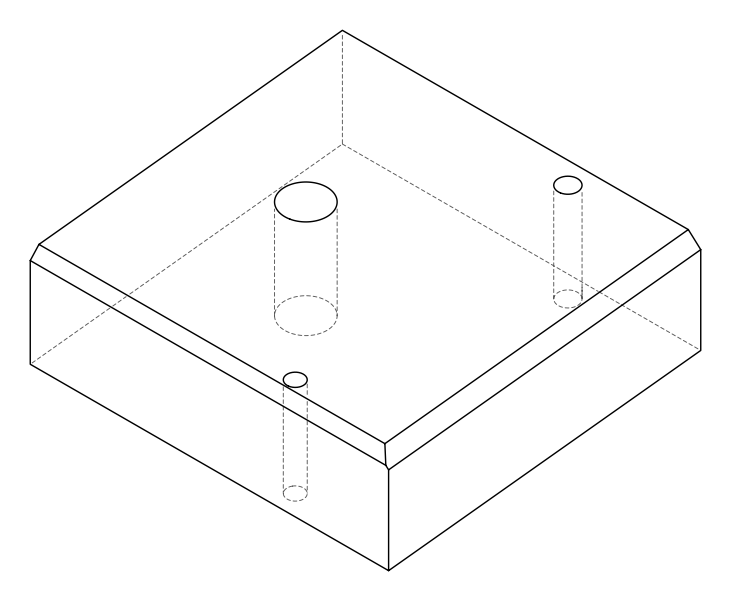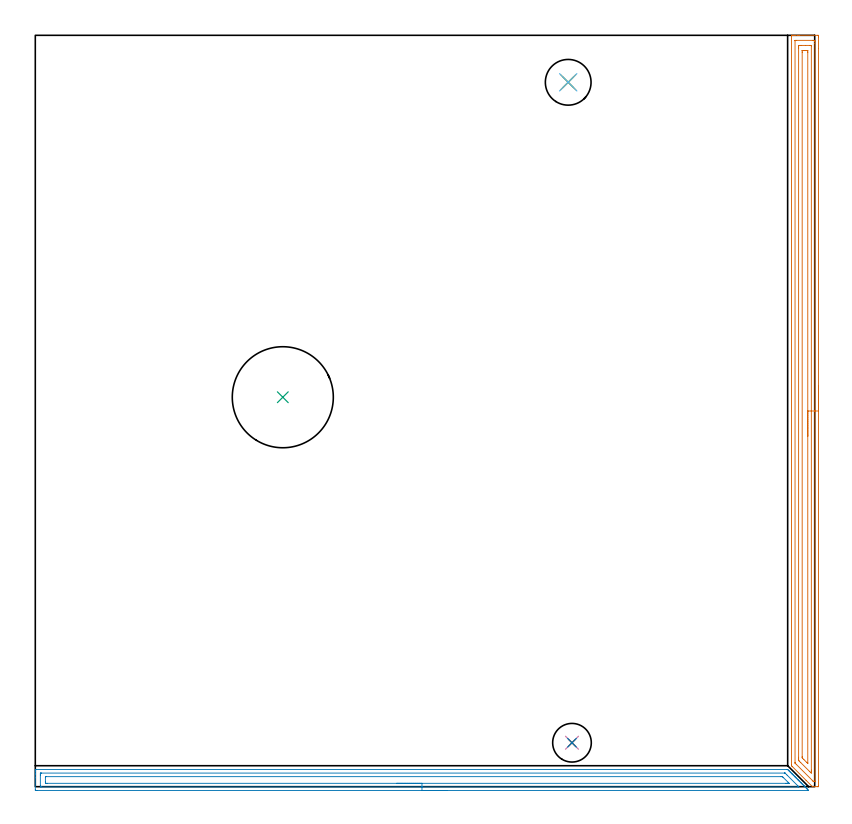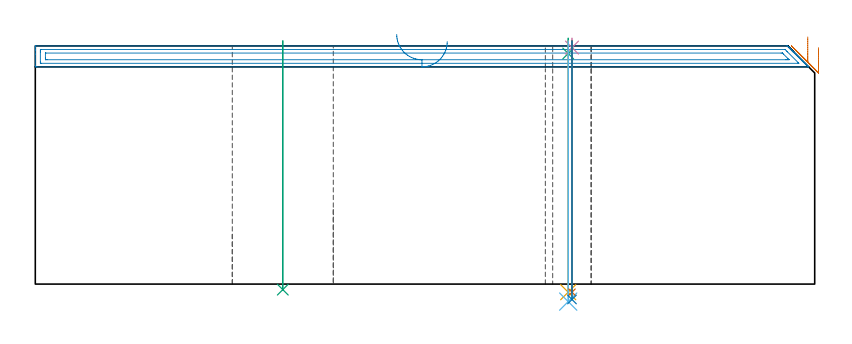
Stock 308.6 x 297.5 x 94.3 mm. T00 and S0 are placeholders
(PLAN: 9 operations, 6 tool changes, 19.3 min)
(1 AREA_MILL | FG_CHAMFER_SURFACE | UGT0205_001 | 9.67 min | 17033 mm3)
(2 AREA_MILL_1 | FG_CHAMFER_SURFACE_1 | UGT0205_001 | 7.49 min | 10358 mm3)
(3 SPOT_DRILL | STEP1HOLE | NXT0321_9005460120000 | 0.05 min | 183 mm3)
(4 SPOT_DRILL_1 | STEP1HOLE_1 | NXT0321_9005460120000 | 0.03 min | 2 mm3)
(5 DRILL_THROUGH_HOLE_INTO_CENTER | STEP1HOLE | NXT0301_065 | 0.4 min | 6392 mm3)
(6 DRILL_TO_ENLARGE_THROUGH_HOLE | STEP1HOLE | UGT0301_250 | 0.41 min | 17661 mm3)
(7 DRILL_THROUGH_HOLE_INTO_CENTER_1 | STEP1HOLE_1 | NXT0301_065 | 0.4 min | 6525 mm3)
(8 DRILL_TO_ENLARGE_THROUGH_HOLE_1 | STEP1HOLE_1 | UGT0301_283 | 0.41 min | 10788 mm3)
(9 INDEXABLE_INSERT_DRILL_THROUGH_HOLE_FROM_SOLID | STEP1HOLE_2 | NXT0302_035 | 0.4 min | 118468 mm3)
(TOOL UGT0205_001 | Chamfer Mill 20 x 3 x 45 deg. | D20 FL50 Z2)
(TOOL NXT0321_9005460120000 | NC Spot Drill, 142deg, 12mm, Carbide, Uncoated | D12 PA142 FL30 Z2)
(TOOL NXT0301_065 | Carbide Drill 9.4mm [860.1-0940-075A1-MM 2214] | D9.4 PA140 FL98 Z2)
(TOOL UGT0301_250 | Twist Drill 18.1 mm | D18.1 PA118 FL135 Z2)
(TOOL UGT0301_283 | Twist Drill 15.3 mm | D15.3 PA118 FL120 Z2)
(TOOL NXT0302_035 | Index. Insert Drill 40mm [880-D4000L40-05] | D40 PA176 FL200 Z2)
(OP 1 AREA_MILL)
G17 G21 G94 G90
T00 M6
G54
G17 G0 G90 X310.1 Y158.75 S1061 M3
G43 Z104.3 H0
Z93.6
G94 G1 Y158.712 Z92.728 F250.
Y158.598 Z91.864
Y158.409 Z91.012
Y158.147 Z90.18
Y157.813 Z89.374
Y157.41 Z88.6
Y156.941 Z87.864
Y156.41 Z87.172
Y155.821 Z86.529
Y155.178 Z85.94
Y154.486 Z85.408
Y153.75 Z84.94
Y152.976 Z84.537
Y152.17 Z84.203
Y151.338 Z83.941
Y150.486 Z83.752
Y149.622 Z83.638
Y148.75 Z83.6
Y0.359
X310.097 Y0.159 Z83.603
X310.091 Y0.002 Z83.605
X309.927 Y0. Z83.77
X309.612 Z84.083
X308.982 Z84.717
X307.703 Y0.001 Z85.995
X307.689 Y0.01 Z86.01
X305.192 Y2.507 Z88.505
X299.8 Y7.9 Z93.899
X299.521 Y8.179 Z94.176
X299.405 Y8.296 Z94.291
X299.4 Y8.637 Z94.3
Y297.341
X299.403 Y297.491 Z94.288
X299.416 Y297.493 Z94.275
X299.748 Y297.5 Z93.952
X300.142 Z93.558
X300.772 Z92.923
X301.971 Z91.726
X302.54 Z91.154
X309.612 Z84.085
X309.899 Y297.497 Z83.798
X310.092 Y297.49 Z83.606
X310.099 Y297.296 Z83.599
X310.1 Y296.895 Z83.6
Y292.265
Y148.75
X308.686 Z85.014
X308.685 Y2.178 Z85.015
X308.684 Y2.072 Z85.016
X308.681 Y2.02 Z85.019
X308.68 Y2.014 Z85.02
X308.667 Y2.01 Z85.033
X308.617 Y2.006 Z85.083
X308.229 Y2.002 Z85.471
X308.183 Y2.006 Z85.517
X308.16 Y2.01 Z85.54
X308.093 Y2.069 Z85.607
X307.928 Y2.224 Z85.772
X307.844 Y2.306 Z85.856
X301.366 Y8.785 Z92.334
X301.067 Y9.089 Z92.633
X300.862 Y9.3 Z92.838
X300.821 Y9.359 Z92.879
X300.819 Y9.382 Z92.881
X300.815 Y9.486 Z92.885
Y295.322
X300.816 Y295.428 Z92.884
X300.819 Y295.48 Z92.881
X300.82 Y295.486 Z92.88
X300.833 Y295.49 Z92.867
X300.883 Y295.495 Z92.817
X301.27 Y295.499 Z92.43
X307.844 Y295.5 Z85.856
X308.343 Y295.498 Z85.357
X308.569 Y295.493 Z85.131
X308.669 Y295.49 Z85.031
X308.684 Y295.155 Z85.016
X308.685 Y295.11 Z85.015
X308.686 Y294.26 Z85.014
Y148.75
X307.272 Z86.428
X307.271 Y6.538 Z86.429
X307.27 Y5.96 Z86.43
X307.269 Y5.649 Z86.431
X307.265 Y5.35 Z86.435
X306.96 Y5.646 Z86.74
X306.64 Y5.96 Z87.06
X303.069 Y9.53 Z90.631
X302.54 Y10.061 Z91.16
X302.361 Y10.244 Z91.339
X302.273 Y10.338 Z91.427
X302.235 Y10.382 Z91.465
X302.234 Y10.422 Z91.466
X302.23 Y10.734 Z91.47
X302.229 Y11.315 Z91.471
X302.228 Y11.629 Z91.472
X302.229 Y292.433 Z91.471
Y292.746
X302.234 Y293.325 Z91.466
X302.235 Y293.473 Z91.465
X302.375 Y293.491 Z91.325
X302.54 Y293.495 Z91.16
X303.251 Y293.5 Z90.449
X303.424 Z90.276
X305.019 Z88.681
X306.787 Z86.913
X306.96 Y293.498 Z86.74
X307.133 Y293.495 Z86.567
X307.248 Y293.49 Z86.452
X307.266 Y293.482 Z86.434
X307.267 Y293.467 Z86.433
X307.27 Y293.43 Z86.43
X307.271 Y293.325 Z86.429
X307.272 Y148.75 Z86.428
X305.857 Z87.843
Y9.53
X305.854 Y9.335 Z87.846
X305.851 Y9.239 Z87.849
X305.849 Y9.211 Z87.851
X305.821 Y9.237 Z87.879
X305.521 Y9.53 Z88.179
X304.308 Y10.741 Z89.392
X303.74 Y11.315 Z89.96
X303.658 Y11.403 Z90.042
X303.65 Y11.483 Z90.05
X303.647 Y11.65 Z90.053
X303.643 Y11.985 Z90.057
Y290.648
X303.644 Y291.318 Z90.056
X303.646 Y291.415 Z90.054
X303.65 Y291.472 Z90.05
X303.654 Y291.49 Z90.046
X303.675 Y291.492 Z90.025
X303.886 Y291.496 Z89.814
X304.308 Y291.5 Z89.392
X304.348 Z89.352
X305.232 Z88.468
X305.624 Y291.494 Z88.076
X305.819 Y291.49 Z87.881
X305.851 Y291.48 Z87.849
X305.853 Y291.448 Z87.847
X305.855 Y291.394 Z87.845
X305.857 Y290.869 Z87.843
Y290.648
Y148.75
Y147.878 Z87.881
Y147.013 Z87.995
Y146.162 Z88.183
Y145.33 Z88.446
Y144.524 Z88.78
Y143.75 Z89.182
Y143.014 Z89.651
Y142.322 Z90.182
Y141.679 Z90.772
Y141.09 Z91.415
Y140.558 Z92.107
Y140.09 Z92.843
Y139.687 Z93.616
Y139.353 Z94.422
Y139.091 Z95.254
Y138.902 Z96.106
Y138.788 Z96.971
Y138.75 Z97.843
G0 Z104.3
M5
M2
(OP 2 AREA_MILL_1)
G17 G21 G94 G90
T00 M6
G54
G17 G0 G90 X163.1 Y-1.5 S1061 M3
G43 Z104.3 H0
Z96.
G94 G1 X163.062 Z95.128 F250.
X162.948 Z94.264
X162.759 Z93.412
X162.497 Z92.58
X162.163 Z91.774
X161.76 Z91.
X161.291 Z90.264
X160.76 Z89.572
X160.171 Z88.929
X159.528 Z88.34
X158.835 Z87.808
X158.1 Z87.34
X157.326 Z86.937
X156.52 Z86.603
X155.688 Z86.341
X154.836 Z86.152
X153.971 Z86.038
X153.1 Z86.
X0.631
X0.321 Y-1.497 Z86.002
X0.01 Y-1.492 Z86.006
X0. Y-1.177 Z86.32
Y3.541 Z91.036
Y4.958 Z92.454
Y5.323 Z92.818
Y6.054 Z93.554
Y6.32 Z93.819
X0.008 Y6.745 Z94.237
X0.01 Y6.797 Z94.288
X0.183 Y6.8 Z94.3
X297.521
X297.895 Z94.284
X298.003 Y6.699 Z94.194
X298.041 Y6.66 Z94.157
X298.415 Y6.286 Z93.784
X298.488 Y6.214 Z93.71
X298.557 Y6.143 Z93.642
X298.713 Y5.987 Z93.487
X298.785 Y5.917 Z93.413
X298.853 Y5.847 Z93.346
X299.011 Y5.689 Z93.188
X299.081 Y5.62 Z93.117
X299.149 Y5.551 Z93.05
X299.309 Y5.391 Z92.89
X299.378 Y5.323 Z92.82
X299.445 Y5.255 Z92.754
X299.607 Y5.093 Z92.592
X299.675 Y5.026 Z92.523
X299.741 Y4.959 Z92.459
X299.905 Y4.795 Z92.294
X299.972 Y4.729 Z92.226
X300.037 Y4.664 Z92.163
X300.203 Y4.497 Z91.996
X300.269 Y4.432 Z91.929
X300.333 Y4.368 Z91.867
X300.501 Y4.199 Z91.698
X300.566 Y4.135 Z91.632
X300.629 Y4.072 Z91.571
X300.799 Y3.901 Z91.4
X300.863 Y3.838 Z91.335
X300.925 Y3.776 Z91.275
X301.098 Y3.603 Z91.102
X301.16 Y3.541 Z91.038
X301.22 Y3.48 Z90.979
X301.396 Y3.305 Z90.804
X301.457 Y3.244 Z90.741
X301.516 Y3.184 Z90.683
X301.694 Y3.006 Z90.505
X301.754 Y2.947 Z90.444
X301.812 Y2.888 Z90.387
X301.992 Y2.708 Z90.207
X302.05 Y2.652 Z90.148
X302.108 Y2.592 Z90.091
X302.29 Y2.41 Z89.909
X302.348 Y2.353 Z89.85
X302.404 Y2.296 Z89.795
X302.588 Y2.112 Z89.611
X302.645 Y2.056 Z89.553
X302.7 Y2. Z89.499
X302.886 Y1.814 Z89.313
X302.942 Y1.759 Z89.256
X302.996 Y1.704 Z89.203
X303.184 Y1.516 Z89.015
X303.239 Y1.462 Z88.959
X303.292 Y1.408 Z88.907
X303.482 Y1.218 Z88.717
X303.536 Y1.165 Z88.662
X303.588 Y1.112 Z88.611
X303.78 Y0.92 Z88.419
X303.833 Y0.868 Z88.365
X303.884 Y0.816 Z88.315
X304.078 Y0.622 Z88.121
X304.13 Y0.571 Z88.068
X304.18 Y0.52 Z88.019
X304.376 Y0.324 Z87.823
X304.427 Y0.274 Z87.771
X304.476 Y0.224 Z87.723
X304.675 Y0.025 Z87.524
X304.724 Y-0.023 Z87.474
X304.771 Y-0.071 Z87.428
X304.973 Y-0.273 Z87.226
X305.021 Y-0.32 Z87.177
X305.067 Y-0.367 Z87.132
X305.271 Y-0.571 Z86.928
X305.318 Y-0.617 Z86.88
X305.363 Y-0.663 Z86.836
X305.569 Y-0.869 Z86.63
X305.615 Y-0.914 Z86.583
X305.747 Y-1.047 Z86.453
X305.867 Y-1.167 Z86.332
X306.06 Y-1.36 Z86.138
X306.165 Y-1.469 Z86.029
X306.182 Y-1.493 Z86.003
X306.165 Y-1.499 Z85.999
X305.961 Y-1.5 Z86.
X153.1
Y-0.086 Z87.414
X2.356 Y-0.085 Z87.415
X2.231 Y-0.082 Z87.418
X2.01 Y-0.076 Z87.424
X2.008 Y-0.023 Z87.477
X2.001 Y0.393 Z87.893
X2. Y4.432 Z91.932
X2.001 Y4.848 Z92.348
X2.008 Y5.323 Z92.823
X2.01 Y5.369 Z92.869
X2.168 Y5.379 Z92.879
X2.293 Y5.384 Z92.884
X2.357 Y5.385 Z92.885
X296.626
X296.689 Y5.384 Z92.884
X296.814 Y5.379 Z92.879
X296.866 Y5.373 Z92.873
X296.885 Y5.358 Z92.858
X296.924 Y5.323 Z92.823
X297.521 Y4.73 Z92.23
X297.818 Y4.432 Z91.932
X301.992 Y0.257 Z87.757
X302.267 Y-0.023 Z87.477
X302.304 Y-0.066 Z87.434
X302.312 Y-0.079 Z87.421
X302.054 Y-0.086 Z87.414
X153.1
Y1.328 Z88.828
X4.639 Y1.329 Z88.829
X4.208 Y1.331 Z88.831
X4.064 Y1.333 Z88.833
X4.02 Y1.335 Z88.835
X4.01 Y1.415 Z88.915
X4.005 Y1.552 Z89.052
X4.002 Y1.759 Z89.259
X4. Y1.966 Z89.466
X4.002 Y3.746 Z91.246
X4.01 Y3.954 Z91.454
X4.014 Y3.966 Z91.466
X4.02 Y3.968 Z91.468
X4.046 Y3.97 Z91.47
X4.1 Y3.971 Z91.471
X4.208
X295.301
X295.732 Y3.968 Z91.468
X295.793 Y3.966 Z91.466
X295.826 Y3.963 Z91.463
X295.858 Y3.933 Z91.433
X295.994 Y3.803 Z91.303
X296.259 Y3.541 Z91.041
X298.04 Y1.759 Z89.259
X298.415 Y1.379 Z88.879
X298.449 Y1.335 Z88.835
X298.415 Y1.334 Z88.834
X297.951 Y1.33 Z88.83
X297.521 Y1.329 Z88.829
X297.058 Y1.328 Z88.828
X153.1
X152.228 Z88.867
X151.363 Z88.98
X150.511 Z89.169
X149.679 Z89.432
X148.874 Z89.765
X148.1 Z90.168
X147.364 Z90.637
X146.672 Z91.168
X146.029 Z91.757
X145.439 Z92.401
X144.908 Z93.093
X144.439 Z93.828
X144.037 Z94.602
X143.703 Z95.408
X143.44 Z96.24
X143.252 Z97.092
X143.138 Z97.957
X143.1 Z98.828
G0 Z104.3
M5
M2
(OP 3 SPOT_DRILL)
G17 G21 G94 G90
T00 M6
G54
G17 G0 G90 X211. Y278.9 S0 M3
G43 Z104.3 H0
G94 G81 G98 Z91.3 F250. R97.3
G80
M5
M2
(OP 4 SPOT_DRILL_1)
G17 G21 G94 G90
T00 M6
G54
G17 G0 G90 X212.5 Y17.4 S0 M3
G43 Z104.3 H0
G94 G81 G98 Z93.641 F250. R97.3
G80
M5
M2
(OP 5 DRILL_THROUGH_HOLE_INTO_CENTER)
G17 G21 G94 G90
T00 M6
G54
G17 G0 G90 X211. Y278.9 S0 M3
G43 Z104.3 H1
G94 G73 G98 Z-3.211 F250. Q8.865 R96.3
G80
M5
M2
(OP 6 DRILL_TO_ENLARGE_THROUGH_HOLE)
G17 G21 G94 G90
T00 M6
G54
G17 G0 G90 X211. Y278.9 S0 M3
G43 Z104.3 H0
G94 G73 G98 Z-6.938 F250. Q16.873 R96.3
G80
M5
M2
(OP 7 DRILL_THROUGH_HOLE_INTO_CENTER_1)
G17 G21 G94 G90
T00 M6
G54
G17 G0 G90 X212.5 Y17.4 S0 M3
G43 Z104.3 H1
G94 G73 G98 Z-3.211 F250. Q8.865 R96.3
G80
M5
M2
(OP 8 DRILL_TO_ENLARGE_THROUGH_HOLE_1)
G17 G21 G94 G90
T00 M6
G54
G17 G0 G90 X212.5 Y17.4 S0 M3
G43 Z104.3 H0
G94 G73 G98 Z-6.097 F250. Q14.342 R96.3
G80
M5
M2
(OP 9 INDEXABLE_INSERT_DRILL_THROUGH_HOLE_FROM_SOLID)
G17 G21 G94 G90
T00 M6
G54
G17 G0 G90 X98. Y154.2 S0 M3
G43 Z104.3 H1
G94 G81 G98 Z-2.198 F250. R96.3
G80
M5
M2
